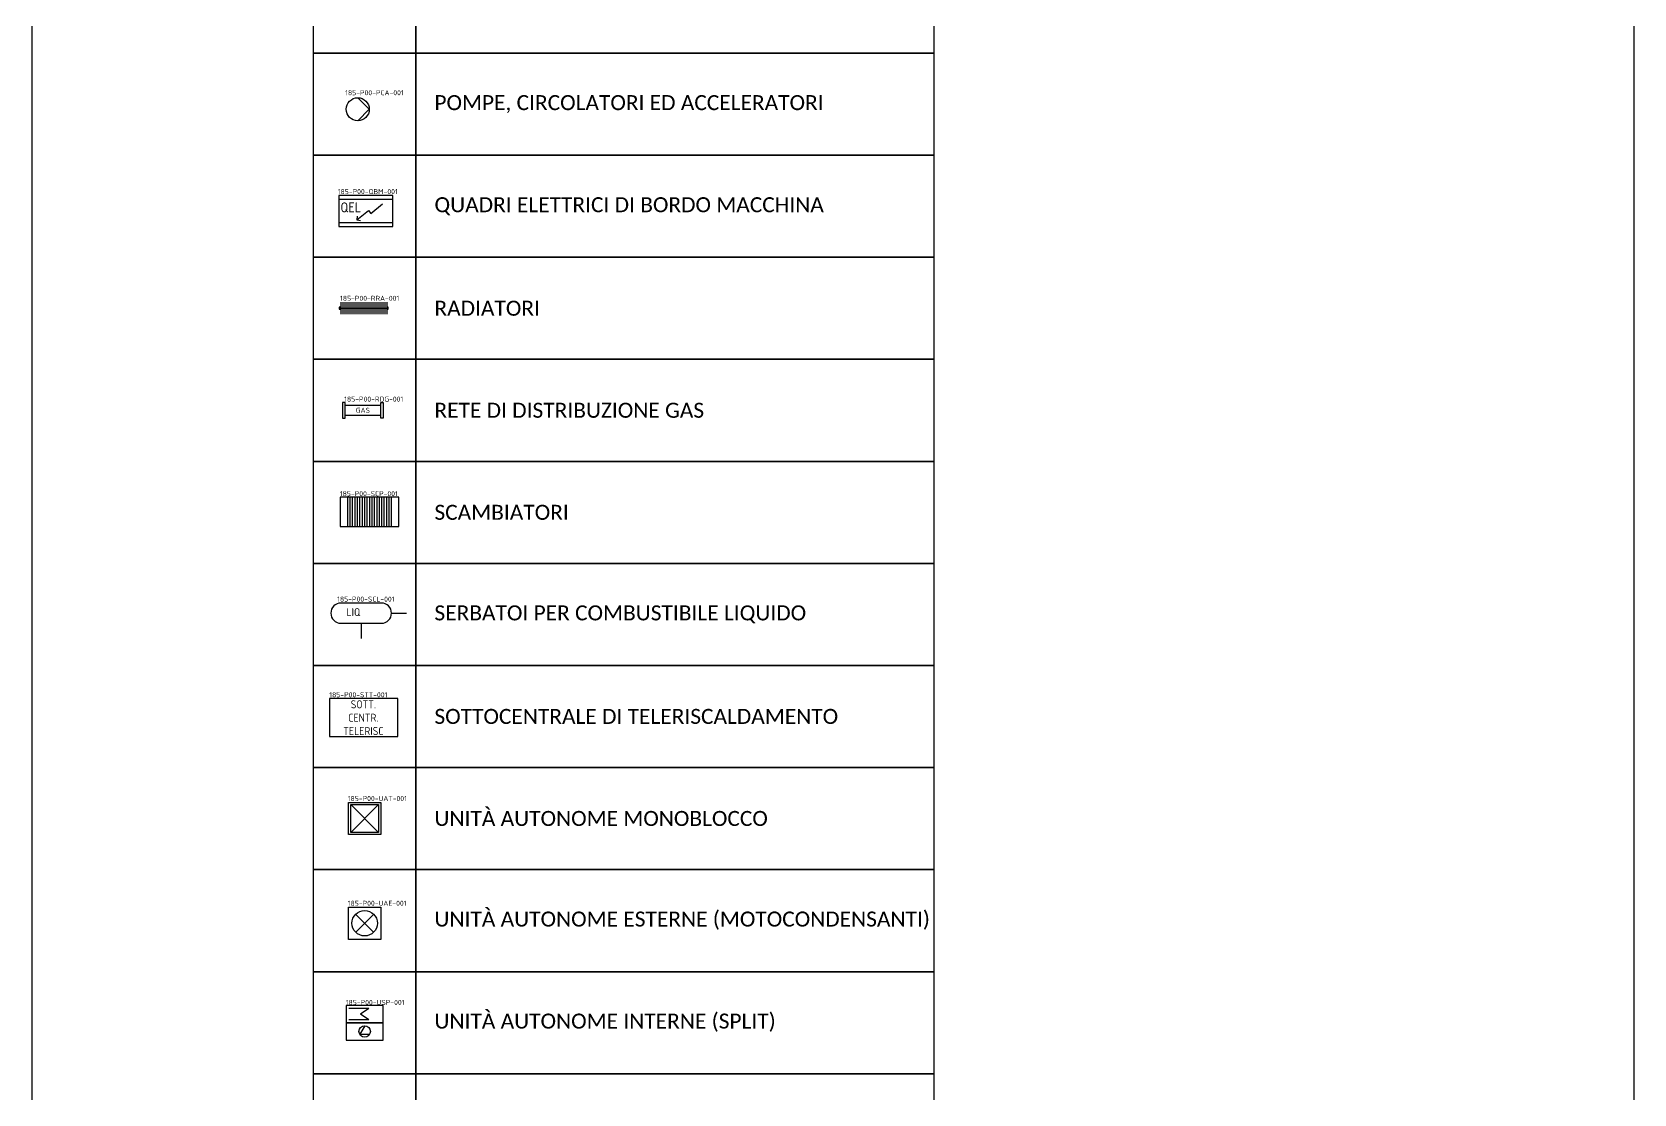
# Model space of a CAD drawing. Header units: millimetres. Extents: x -605.1 to -535.8, y -486.8 to -421.1.
# Drawn here: x -575.77 to -559.75, y -475.86 to -465.24 of the extents above; entities that cross this region are included whole.
import ezdxf

# ---------------------------------------------------------------- set-up
doc = ezdxf.new("R2010")
doc.units = ezdxf.units.MM
for name, color, linetype in [('00_Legenda-Linee', 7, 'Continuous'), ('A-Testo', 7, 'Continuous'), ('I-Impianti Climatizzazione Invernale', 5, 'Continuous'), ('Z-RM', 5, 'Continuous')]:
    doc.layers.add(name, color=color, linetype=linetype)
doc.styles.get("Standard").update_dxf_attribs({"font": 'isocp.shx'})

# ---------------------------------------------------------------- blocks, each defined once
blk = doc.blocks.new('QUADELETTRICO_I')
at = {"color": 0, "linetype": 'ByBlock'}
for p, q in [((-0.27, 0.309), (-0.27, 0)), ((0.27, 0.309), (-0.27, 0.309)), ((0.27, 0.27), (-0.27, 0.27)), ((0.27, 0), (0.27, 0.309)), ((-0.27, 0.039), (0.27, 0.039)), ((-0.27, 0), (0.27, 0))]:
    blk.add_line(p, q, dxfattribs=at)
for points in [[(-0.091, 0.064), (0.026, 0.159), (0.05, 0.13), (0.167, 0.224)], [(-0.087, 0.102), (-0.091, 0.064), (-0.054, 0.06)]]:
    blk.add_lwpolyline(points)
at = {"insert": (-0.253, 0.24), "char_height": 0.1, "attachment_point": 1}
blk.add_mtext_dynamic_manual_height_columns('{\\Fisocp.shx|c228;QEL}', width=0.39664, gutter_width=0.5, heights=[0], dxfattribs=at)
blk.add_attdef('CODICE', (-0.28, 0.323), '', height=0.05)
at = {"flags": 1}
for tag, p in [('CODICE_LOCALE', (-0.274, -0.088)), ('DENOMINAZIONE_APPARATO', (-0.274, -0.172)), ('NOTE', (-0.273, -0.258)), ('FOTO', (-0.266, -0.349)), ('MARCA', (-0.266, -0.428)), ('ALIMENTAZIONE', (-0.282, -0.633)), ('MODELLO', (-0.274, -0.535)), ('GC', (-0.279, -0.828)), ('UTENZA_SERVITA', (-0.277, -0.732)), ('VCT', (-0.279, -0.996)), ('GF', (-0.279, -0.916)), ('VCL', (-0.279, -1.083)), ('VSAN', (-0.279, -1.17)), ('VCC', (-0.279, -1.261)), ('ATTRIBUTO_01', (-0.275, -1.359)), ('ATTRIBUTO_02', (-0.275, -1.445)), ('ATTRIBUTO_03', (-0.275, -1.541)), ('ATTRIBUTO_04', (-0.275, -1.627)), ('ATTRIBUTO_05', (-0.275, -1.716)), ('ATTRIBUTO_06', (-0.275, -1.801)), ('ATTRIBUTO_07', (-0.275, -1.894)), ('ATTRIBUTO_08', (-0.275, -1.979)), ('ATTRIBUTO_09', (-0.275, -2.07)), ('ATTRIBUTO_10', (-0.275, -2.156))]:
    blk.add_attdef(tag, p, '', height=0.05, dxfattribs=at)
blk = doc.blocks.new('POMPE')
at = {"linetype": 'Continuous'}
for q in [(0, 0.23), (0, 0)]:
    blk.add_line((0.115, 0.115), q, dxfattribs=at)
blk.add_circle((0, 0.115), 0.115, dxfattribs=at)
blk.add_attdef('CODICE', (-0.126, 0.255), '', height=0.05)
at = {"flags": 1}
for tag, p in [('CODICE_LOCALE', (-0.147, -0.136)), ('NOTE', (-0.141, -0.37)), ('DENOMINAZIONE_APPARATO', (-0.141, -0.238)), ('FOTO', (-0.142, -0.475)), ('MARCA', (-0.145, -0.574)), ('MODELLO', (-0.141, -0.67)), ('TIPO', (-0.146, -0.775)), ('ANNO_COSTRUZIONE_INSTALLAZIONE', (-0.146, -0.981)), ('STATO_CONSERVAZIONE', (-0.145, -0.867)), ('CODICE_STORICO', (-0.144, -1.107)), ('POTENZA_NOMINALE', (-0.144, -1.188)), ('UTENZA_SERVITA', (-0.14, -1.277)), ('TIPOLOGIA_SING-GEM', (-0.14, -1.453)), ('PORTATA', (-0.14, -1.367)), ('INVERTER', (-0.14, -1.541)), ('PREVALENZA', (-0.14, -1.632)), ('GC', (-0.144, -1.72)), ('GF', (-0.144, -1.807)), ('VCT', (-0.144, -1.887)), ('VCL', (-0.144, -1.974)), ('VSAN', (-0.144, -2.062)), ('ATTRIBUTO_01', (-0.151, -2.251)), ('VCC', (-0.144, -2.152)), ('ATTRIBUTO_02', (-0.151, -2.336)), ('ATTRIBUTO_03', (-0.151, -2.433)), ('ATTRIBUTO_04', (-0.151, -2.518)), ('ATTRIBUTO_05', (-0.151, -2.607)), ('ATTRIBUTO_06', (-0.151, -2.693)), ('ATTRIBUTO_07', (-0.15, -2.785)), ('ATTRIBUTO_08', (-0.15, -2.871)), ('ATTRIBUTO_09', (-0.15, -2.962)), ('ATTRIBUTO_10', (-0.15, -3.047))]:
    blk.add_attdef(tag, p, '', height=0.05, dxfattribs=at)
blk = doc.blocks.new('RADIATORE')
for p, q in [((-0.22, 0.119), (-0.22, 0)), ((-0.22, 0.059), (0.24, 0.059)), ((-0.2, 0.119), (-0.2, 0)), ((-0.18, 0.119), (-0.18, 0)), ((-0.16, 0.119), (-0.16, 0)), ((-0.14, 0.119), (-0.14, 0)), ((-0.12, 0.119), (-0.12, 0)), ((-0.1, 0.119), (-0.1, 0)), ((-0.08, 0.119), (-0.08, 0)), ((-0.06, 0.119), (-0.06, 0)), ((-0.04, 0.119), (-0.04, 0)), ((-0.02, 0.119), (-0.02, 0)), ((0, 0.119), (0, 0)), ((0.02, 0.119), (0.02, 0)), ((0.04, 0.119), (0.04, 0)), ((0.06, 0.119), (0.06, 0)), ((0.08, 0.119), (0.08, 0)), ((0.1, 0.119), (0.1, 0)), ((0.12, 0.119), (0.12, 0)), ((0.14, 0.119), (0.14, 0)), ((0.16, 0.119), (0.16, 0)), ((0.18, 0.119), (0.18, 0)), ((0.2, 0.119), (0.2, 0)), ((0.22, 0.119), (0.22, 0)), ((0.24, 0.119), (0.24, 0))]:
    blk.add_line(p, q)
for points in [[(-0.234, 0.05), (-0.22, 0.05), (-0.22, 0.069), (-0.234, 0.069)], [(0.24, 0.05), (0.254, 0.05), (0.254, 0.069), (0.24, 0.069)]]:
    blk.add_lwpolyline(points, close=True)
blk.add_attdef('CODICE', (-0.226, 0.134), '', height=0.05)
at = {"flags": 1}
for tag, p in [('CODICE_LOCALE', (-0.219, -0.197)), ('DENOMINAZIONE_APPARATO', (-0.214, -0.3)), ('FOTO', (-0.221, -0.482)), ('NOTE', (-0.214, -0.393)), ('STATO_CONSERVAZIONE', (-0.219, -0.578)), ('PRESENZA_VALVOLA_TERMOSTATICA', (-0.211, -0.689)), ('GC', (-0.218, -0.823)), ('VCT', (-0.218, -0.99)), ('GF', (-0.218, -0.91)), ('VCL', (-0.218, -1.077)), ('VSAN', (-0.218, -1.165)), ('VCC', (-0.218, -1.255)), ('ATTRIBUTO_01', (-0.225, -1.354)), ('ATTRIBUTO_02', (-0.225, -1.439)), ('ATTRIBUTO_03', (-0.225, -1.536)), ('ATTRIBUTO_04', (-0.225, -1.621)), ('ATTRIBUTO_05', (-0.225, -1.71)), ('ATTRIBUTO_06', (-0.225, -1.796)), ('ATTRIBUTO_07', (-0.225, -1.888)), ('ATTRIBUTO_08', (-0.225, -1.974)), ('ATTRIBUTO_09', (-0.225, -2.065)), ('ATTRIBUTO_10', (-0.225, -2.15))]:
    blk.add_attdef(tag, p, '', height=0.05, dxfattribs=at)
blk = doc.blocks.new('RETE_DISTRIBUZIONE_GAS')
for p, q in [((-0.178, 0.128), (-0.204, 0.128)), ((-0.204, 0.128), (-0.204, -0.028)), ((-0.178, -0.028), (-0.178, 0.128)), ((-0.178, 0.1), (0.178, 0.1)), ((0.178, 0.128), (0.204, 0.128)), ((0.178, -0.028), (0.178, 0.128)), ((0.204, 0.128), (0.204, -0.028)), ((-0.204, -0.028), (-0.178, -0.028)), ((-0.178, 0), (0.178, 0)), ((0.204, -0.028), (0.178, -0.028))]:
    blk.add_line(p, q)
at = {"insert": (0, 0.05), "char_height": 0.05, "width": 0.35507, "attachment_point": 5}
blk.add_mtext('GAS', dxfattribs=at)
blk.add_attdef('CODICE', (-0.187, 0.136), '', height=0.05)
at = {"flags": 1}
for tag, p in [('CODICE_LOCALE', (-0.191, -0.175)), ('DENOMINAZIONE_APPARATO', (-0.185, -0.277)), ('NOTE', (-0.186, -0.371)), ('STATO_CONSERVAZIONE', (-0.172, -0.456)), ('GC', (-0.187, -0.666)), ('DIMENSIONI', (-0.182, -0.553)), ('VCT', (-0.187, -0.834)), ('GF', (-0.187, -0.754)), ('VCL', (-0.187, -0.921)), ('VSAN', (-0.187, -1.009)), ('VCC', (-0.187, -1.099)), ('ATTRIBUTO_01', (-0.193, -1.198)), ('ATTRIBUTO_02', (-0.193, -1.283)), ('ATTRIBUTO_03', (-0.193, -1.38)), ('ATTRIBUTO_04', (-0.193, -1.465)), ('ATTRIBUTO_05', (-0.193, -1.554)), ('ATTRIBUTO_06', (-0.193, -1.64)), ('ATTRIBUTO_07', (-0.193, -1.732)), ('ATTRIBUTO_08', (-0.193, -1.818)), ('ATTRIBUTO_09', (-0.193, -1.909)), ('ATTRIBUTO_10', (-0.193, -1.994))]:
    blk.add_attdef(tag, p, '', height=0.05, dxfattribs=at)
blk = doc.blocks.new('SCAMBIATORE')
blk.add_lwpolyline([(-0.293, 0), (0.293, 0), (0.293, 0.293), (-0.293, 0.293)], close=True)
for points in [[(-0.219, 0.293), (-0.219, 0)], [(-0.195, 0.293), (-0.195, 0)], [(-0.171, 0.293), (-0.171, 0)], [(-0.146, 0.293), (-0.146, 0)], [(-0.122, 0.293), (-0.122, 0)], [(-0.098, 0.293), (-0.098, 0)], [(-0.073, 0.293), (-0.073, 0)], [(-0.049, 0.293), (-0.049, 0)], [(-0.024, 0.293), (-0.024, 0)], [(0, 0.293), (0, 0)], [(0.024, 0.293), (0.024, 0)], [(0.049, 0.293), (0.049, 0)], [(0.073, 0.293), (0.073, 0)], [(0.098, 0.293), (0.098, 0)], [(0.122, 0.293), (0.122, 0)], [(0.146, 0.293), (0.146, 0)], [(0.171, 0.293), (0.171, 0)], [(0.195, 0.293), (0.195, 0)], [(0.219, 0.293), (0.219, 0)]]:
    blk.add_lwpolyline(points)
blk.add_attdef('CODICE', (-0.295, 0.303), '', height=0.05)
at = {"flags": 1}
for tag, p in [('CODICE_LOCALE', (-0.321, -0.159)), ('DENOMINAZIONE_APPARATO', (-0.316, -0.261)), ('FOTO', (-0.316, -0.498)), ('NOTE', (-0.316, -0.393)), ('MARCA', (-0.32, -0.597)), ('ANNO_COSTRUZIONE_INSTALLAZIONE', (-0.32, -0.788)), ('MODELLO', (-0.316, -0.693)), ('STATO_CONSERVAZIONE', (-0.308, -0.89)), ('CODICE_STORICO', (-0.309, -0.991)), ('MATRICOLA', (-0.309, -1.078)), ('VOLUME', (-0.309, -1.174)), ('TIPOLOGIA', (-0.309, -1.248)), ('GC', (-0.298, -1.331)), ('GF', (-0.298, -1.418)), ('VCT', (-0.298, -1.498)), ('VCL', (-0.298, -1.585)), ('VSAN', (-0.298, -1.673)), ('VCC', (-0.298, -1.763)), ('ATTRIBUTO_01', (-0.305, -1.862)), ('ATTRIBUTO_02', (-0.305, -1.947)), ('ATTRIBUTO_03', (-0.305, -2.044)), ('ATTRIBUTO_04', (-0.305, -2.129)), ('ATTRIBUTO_05', (-0.305, -2.218)), ('ATTRIBUTO_06', (-0.305, -2.304)), ('ATTRIBUTO_07', (-0.305, -2.396)), ('ATTRIBUTO_08', (-0.305, -2.482)), ('ATTRIBUTO_09', (-0.304, -2.573)), ('ATTRIBUTO_10', (-0.304, -2.658))]:
    blk.add_attdef(tag, p, '', height=0.05, dxfattribs=at)
blk = doc.blocks.new('SERB_COMB_LIQ')
for p, q in [((0.202, 0.202), (-0.202, 0.202)), ((-0.202, 0), (0.202, 0)), ((0, 0), (0, -0.151)), ((0.302, 0.101), (0.454, 0.101))]:
    blk.add_line(p, q)
for centre, start, end in [((-0.202, 0.101), 90, 270), ((0.202, 0.101), 270, 90)]:
    blk.add_arc(centre, 0.101, start, end)
at = {"insert": (-0.147, 0.151), "char_height": 0.08, "attachment_point": 1}
blk.add_mtext_dynamic_manual_height_columns('{\\Fisocp.shx|c228;LIQ}', width=0.13071, gutter_width=0.25, heights=[0], dxfattribs=at)
blk.add_attdef('CODICE', (-0.24, 0.216), '', height=0.05)
at = {"flags": 1}
for tag, p in [('CODICE_LOCALE', (-0.225, -0.128)), ('DENOMINAZIONE_APPARATO', (-0.22, -0.23)), ('NOTE', (-0.22, -0.361)), ('FOTO', (-0.22, -0.467)), ('MARCA', (-0.224, -0.566)), ('MODELLO', (-0.22, -0.662)), ('TIPO', (-0.224, -0.766)), ('ANNO_COSTRUZIONE_INSTALLAZIONE', (-0.225, -0.86)), ('STATO_CONSERVAZIONE', (-0.205, -0.971)), ('ALIMENTAZIONE', (-0.201, -1.078)), ('UTENZA_SERVITA', (-0.201, -1.165)), ('DIMENSIONI', (-0.205, -1.251)), ('VOLUME', (-0.205, -1.339)), ('TIPOLOGIA', (-0.205, -1.413)), ('GC', (-0.194, -1.517)), ('GF', (-0.194, -1.605)), ('VCT', (-0.194, -1.685)), ('VCL', (-0.194, -1.772)), ('VSAN', (-0.194, -1.859)), ('VCC', (-0.194, -1.95)), ('ATTRIBUTO_01', (-0.201, -2.048)), ('ATTRIBUTO_02', (-0.201, -2.134)), ('ATTRIBUTO_03', (-0.201, -2.23)), ('ATTRIBUTO_04', (-0.201, -2.316)), ('ATTRIBUTO_05', (-0.2, -2.405)), ('ATTRIBUTO_06', (-0.2, -2.49)), ('ATTRIBUTO_07', (-0.2, -2.583)), ('ATTRIBUTO_08', (-0.2, -2.668)), ('ATTRIBUTO_09', (-0.2, -2.759)), ('ATTRIBUTO_10', (-0.2, -2.845))]:
    blk.add_attdef(tag, p, '', height=0.05, dxfattribs=at)
blk = doc.blocks.new('SOTTOCENTRALE_TELERISC')
blk.add_lwpolyline([(-0.341, 0), (0.341, 0), (0.341, 0.38), (-0.341, 0.38)], close=True)
at = {"insert": (-0.003, 0.189), "char_height": 0.08, "width": 0.4804, "attachment_point": 5}
blk.add_mtext('{\\Fisocp.shx|c228;SOTT. CENTR. TELERISC}', dxfattribs=at)
blk.add_attdef('CODICE', (-0.344, 0.393), '', height=0.05)
at = {"flags": 1}
for tag, p in [('CODICE_LOCALE', (-0.352, -0.145)), ('NOTE', (-0.346, -0.341)), ('DENOMINAZIONE_APPARATO', (-0.346, -0.247)), ('FOTO', (-0.353, -0.43)), ('STATO_CONSERVAZIONE', (-0.351, -0.525)), ('GC', (-0.352, -0.618)), ('VCT', (-0.352, -0.786)), ('GF', (-0.352, -0.706)), ('VCL', (-0.352, -0.873)), ('VSAN', (-0.352, -0.96)), ('ATTRIBUTO_01', (-0.358, -1.149)), ('VCC', (-0.352, -1.051)), ('ATTRIBUTO_02', (-0.358, -1.235)), ('ATTRIBUTO_03', (-0.358, -1.331)), ('ATTRIBUTO_04', (-0.358, -1.417)), ('ATTRIBUTO_05', (-0.358, -1.506)), ('ATTRIBUTO_06', (-0.358, -1.591)), ('ATTRIBUTO_07', (-0.358, -1.684)), ('ATTRIBUTO_08', (-0.358, -1.769)), ('ATTRIBUTO_09', (-0.358, -1.86)), ('ATTRIBUTO_10', (-0.358, -1.946))]:
    blk.add_attdef(tag, p, '', height=0.05, dxfattribs=at)
blk = doc.blocks.new('G$CC0C92528')
for p, q in [((0.022, 0.022), (0.3, 0.3)), ((0.022, 0.3), (0.3, 0.022))]:
    blk.add_line(p, q)
for points in [[(0, 0.322), (0.322, 0.322), (0.322, 0), (0, 0)], [(0.022, 0.3), (0.3, 0.3), (0.3, 0.022), (0.022, 0.022)]]:
    blk.add_lwpolyline(points, close=True)
blk = doc.blocks.new('SPLIT_MONOBLOCCO')
blk.add_blockref('G$CC0C92528', (-0.161, 0))
blk.add_attdef('CODICE', (-0.169, 0.336), '', height=0.05)
at = {"flags": 1}
for tag, p in [('CODICE_LOCALE', (-0.203, -0.167)), ('DENOMINAZIONE_APPARATO', (-0.198, -0.269)), ('NOTE', (-0.198, -0.363)), ('FOTO', (-0.205, -0.451)), ('STATO_CONSERVAZIONE', (-0.203, -0.547)), ('GC', (-0.203, -0.64)), ('VCT', (-0.203, -0.808)), ('GF', (-0.203, -0.728)), ('VCL', (-0.203, -0.895)), ('VSAN', (-0.203, -0.982)), ('VCC', (-0.203, -1.073)), ('ATTRIBUTO_01', (-0.21, -1.171)), ('ATTRIBUTO_02', (-0.21, -1.257)), ('ATTRIBUTO_03', (-0.21, -1.353)), ('ATTRIBUTO_04', (-0.209, -1.439)), ('ATTRIBUTO_05', (-0.209, -1.528)), ('ATTRIBUTO_06', (-0.209, -1.613)), ('ATTRIBUTO_07', (-0.209, -1.706)), ('ATTRIBUTO_08', (-0.209, -1.791)), ('ATTRIBUTO_09', (-0.209, -1.882)), ('ATTRIBUTO_10', (-0.209, -1.968))]:
    blk.add_attdef(tag, p, '', height=0.05, dxfattribs=at)
blk = doc.blocks.new('U_EST')
for p, q in [((-0.089, 0.25), (0.089, 0.072)), ((0.089, 0.25), (-0.089, 0.072))]:
    blk.add_line(p, q)
blk.add_lwpolyline([(-0.161, 0.322), (0.161, 0.322), (0.161, 0), (-0.161, 0)], close=True)
blk.add_circle((0, 0.161), 0.127)
blk.add_attdef('CODICE', (-0.169, 0.336), '', height=0.05)
at = {"flags": 1}
for tag, p in [('CODICE_LOCALE', (-0.197, -0.212)), ('DENOMINAZIONE_APPARATO', (-0.191, -0.314)), ('NOTE', (-0.191, -0.446)), ('MARCA', (-0.195, -0.65)), ('FOTO', (-0.192, -0.551)), ('TIPO', (-0.195, -0.851)), ('MODELLO', (-0.191, -0.746)), ('STATO_CONSERVAZIONE', (-0.195, -0.943)), ('ANNO_COSTRUZIONE_INSTALLAZIONE', (-0.192, -1.05)), ('POTENZIALITA', (-0.186, -1.154)), ('UNITA_MISURA_POTENZA', (-0.185, -1.242)), ('MATRICOLA', (-0.184, -1.332)), ('POTENZA_NOMINALE', (-0.184, -1.418)), ('FLUIDO_REFRIGERANTE', (-0.184, -1.508)), ('QUANTITA_FLUIDO_REFRIGERANTE', (-0.18, -1.589)), ('TIPO_GAS', (-0.179, -1.676)), ('GC', (-0.171, -1.776)), ('VCT', (-0.171, -1.944)), ('GF', (-0.171, -1.864)), ('VCL', (-0.171, -2.031)), ('VSAN', (-0.171, -2.118)), ('VCC', (-0.171, -2.209)), ('ATTRIBUTO_01', (-0.178, -2.307)), ('ATTRIBUTO_02', (-0.178, -2.393)), ('ATTRIBUTO_03', (-0.178, -2.489)), ('ATTRIBUTO_04', (-0.178, -2.575)), ('ATTRIBUTO_05', (-0.177, -2.664)), ('ATTRIBUTO_06', (-0.177, -2.749)), ('ATTRIBUTO_07', (-0.177, -2.842)), ('ATTRIBUTO_08', (-0.177, -2.927)), ('ATTRIBUTO_09', (-0.177, -3.018)), ('ATTRIBUTO_10', (-0.177, -3.104))]:
    blk.add_attdef(tag, p, '', height=0.05, dxfattribs=at)
blk = doc.blocks.new('U_INT')
for p, q in [((0.043, 0.315), (-0.16, 0.315)), ((0.043, 0.201), (-0.16, 0.201)), ((0.043, 0.315), (-0.043, 0.258)), ((0.043, 0.201), (-0.043, 0.258)), ((0, 0.143), (-0.05, 0.057)), ((-0.05, 0.057), (0.05, 0.057))]:
    blk.add_line(p, q)
for points in [[(-0.186, 0.172), (0.186, 0.172), (0.186, 0.344), (-0.186, 0.344)], [(-0.186, 0), (0.186, 0), (0.186, 0.172), (-0.186, 0.172)]]:
    blk.add_lwpolyline(points, close=True)
blk.add_circle((0, 0.086), 0.0573)
blk.add_attdef('CODICE', (-0.189, 0.351), '', height=0.05)
at = {"flags": 1}
for tag, p in [('CODICE_LOCALE', (-0.223, -0.184)), ('DENOMINAZIONE_APPARATO', (-0.218, -0.287)), ('FOTO', (-0.218, -0.523)), ('NOTE', (-0.218, -0.418)), ('MARCA', (-0.222, -0.622)), ('STATO_CONSERVAZIONE', (-0.221, -0.829)), ('MODELLO', (-0.218, -0.718)), ('POTENZIALITA', (-0.222, -0.925)), ('UNITA_MISURA_POTENZA', (-0.222, -1.013)), ('INSTALLAZIONE', (-0.222, -1.093)), ('GC', (-0.219, -1.202)), ('GF', (-0.219, -1.289)), ('VCT', (-0.219, -1.369)), ('VCL', (-0.219, -1.456)), ('VSAN', (-0.219, -1.544)), ('VCC', (-0.219, -1.635)), ('ATTRIBUTO_01', (-0.226, -1.733)), ('ATTRIBUTO_02', (-0.226, -1.819)), ('ATTRIBUTO_03', (-0.226, -1.915)), ('ATTRIBUTO_04', (-0.226, -2)), ('ATTRIBUTO_05', (-0.226, -2.089)), ('ATTRIBUTO_06', (-0.226, -2.175)), ('ATTRIBUTO_07', (-0.226, -2.268)), ('ATTRIBUTO_08', (-0.226, -2.353)), ('ATTRIBUTO_09', (-0.226, -2.444)), ('ATTRIBUTO_10', (-0.226, -2.529))]:
    blk.add_attdef(tag, p, '', height=0.05, dxfattribs=at)

msp = doc.modelspace()

# ---------------------------------------------------------------- linework, layer by layer
at = {"layer": '00_Legenda-Linee'}
for points in [[(-572.954, -464.435), (-571.933, -464.435), (-571.933, -465.455), (-572.954, -465.455)], [(-572.954, -465.455), (-571.933, -465.455), (-571.933, -466.475), (-572.954, -466.475)], [(-572.954, -466.475), (-571.933, -466.475), (-571.933, -467.496), (-572.954, -467.496)], [(-572.954, -467.496), (-571.933, -467.496), (-571.933, -468.516), (-572.954, -468.516)], [(-572.954, -468.516), (-571.933, -468.516), (-571.933, -469.536), (-572.954, -469.536)], [(-572.954, -469.536), (-571.933, -469.536), (-571.933, -470.556), (-572.954, -470.556)], [(-572.954, -470.556), (-571.933, -470.556), (-571.933, -471.576), (-572.954, -471.576)], [(-572.954, -471.576), (-571.933, -471.576), (-571.933, -472.596), (-572.954, -472.596)], [(-572.954, -472.596), (-571.933, -472.596), (-571.933, -473.617), (-572.954, -473.617)], [(-572.954, -473.617), (-571.933, -473.617), (-571.933, -474.637), (-572.954, -474.637)], [(-572.954, -474.637), (-571.933, -474.637), (-571.933, -475.657), (-572.954, -475.657)], [(-572.954, -475.657), (-571.933, -475.657), (-571.933, -476.677), (-572.954, -476.677)]]:
    msp.add_lwpolyline(points, close=True, dxfattribs=at)
at = {"layer": '00_Legenda-Linee', "ltscale": 50}
for points in [[(-571.933, -464.435), (-566.754, -464.435), (-566.754, -465.455), (-571.933, -465.455)], [(-571.933, -465.455), (-566.754, -465.455), (-566.754, -466.475), (-571.933, -466.475)], [(-571.933, -466.475), (-566.754, -466.475), (-566.754, -467.496), (-571.933, -467.496)], [(-571.933, -467.496), (-566.754, -467.496), (-566.754, -468.516), (-571.933, -468.516)], [(-571.933, -468.516), (-566.754, -468.516), (-566.754, -469.536), (-571.933, -469.536)], [(-571.933, -469.536), (-566.754, -469.536), (-566.754, -470.556), (-571.933, -470.556)], [(-571.933, -470.556), (-566.754, -470.556), (-566.754, -471.576), (-571.933, -471.576)], [(-571.933, -471.576), (-566.754, -471.576), (-566.754, -472.596), (-571.933, -472.596)], [(-571.933, -472.596), (-566.754, -472.596), (-566.754, -473.617), (-571.933, -473.617)], [(-571.933, -473.617), (-566.754, -473.617), (-566.754, -474.637), (-571.933, -474.637)], [(-571.933, -474.637), (-566.754, -474.637), (-566.754, -475.657), (-571.933, -475.657)], [(-571.933, -475.657), (-566.754, -475.657), (-566.754, -476.677), (-571.933, -476.677)]]:
    msp.add_lwpolyline(points, close=True, dxfattribs=at)
at = {"layer": 'Z-RM'}
msp.add_lwpolyline([(-575.769, -434.424), (-559.753, -434.424), (-559.753, -486.822), (-575.769, -486.822)], close=True, dxfattribs=at)

# ---------------------------------------------------------------- block references
at = {"layer": 'I-Impianti Climatizzazione Invernale'}
for name, p, values in [('POMPE', (-572.512, -466.131), {'CODICE': '185-P00-PCA-001'}), ('QUADELETTRICO_I', (-572.432, -467.187), {'CODICE': '185-P00-QBM-001'}), ('RADIATORE', (-572.463, -468.065), {'CODICE': '185-P00-RRA-001'}), ('RETE_DISTRIBUZIONE_GAS', (-572.461, -469.075), {'CODICE': '185-P00-RDG-001'}), ('SCAMBIATORE', (-572.396, -470.187), {'CODICE': '185-P00-SCP-001'}), ('SERB_COMB_LIQ', (-572.478, -471.154), {'CODICE': '185-P00-SCL-001'}), ('SOTTOCENTRALE_TELERISC', (-572.453, -472.287), {'CODICE': '185-P00-STT-001'}), ('SPLIT_MONOBLOCCO', (-572.443, -473.267), {'CODICE': '185-P00-UAT-001'}), ('U_EST', (-572.443, -474.314), {'CODICE': '185-P00-UAE-001'}), ('U_INT', (-572.443, -475.32), {'CODICE': '185-P00-USP-001'})]:
    msp.add_blockref(name, p, dxfattribs=at).add_auto_attribs(values)

# ---------------------------------------------------------------- texts
at = {"layer": 'A-Testo', "char_height": 0.15, "width": 5.17894, "attachment_point": 4}
for s, insert in [('\\pxi0,l1.25;{\\fCalibri|b0|i0|c1|p0;POMPE, CIRCOLATORI ED ACCELERATORI}', (-571.933, -465.965)), ('\\pxi0,l1.25;{\\fCalibri|b0|i0|c1|p0;QUADRI ELETTRICI DI BORDO MACCHINA}', (-571.933, -466.986)), ('\\pxi0,l1.25;{\\fCalibri|b0|i0|c1|p0;RADIATORI}', (-571.933, -468.006)), ('\\pxi0,l1.25;{\\fCalibri|b0|i0|c1|p0;RETE DI DISTRIBUZIONE GAS}', (-571.933, -469.026)), ('\\pxi0,l1.25;{\\fCalibri|b0|i0|c1|p0;SCAMBIATORI}', (-571.933, -470.046)), ('\\pxi0,l1.25;{\\fCalibri|b0|i0|c1|p0;SERBATOI PER COMBUSTIBILE LIQUIDO}', (-571.933, -471.066)), ('\\pxi0,l1.25;{\\fCalibri|b0|i0|c1|p0;SOTTOCENTRALE DI TELERISCALDAMENTO}', (-571.933, -472.086)), ('\\pxi0,l1.25;{\\fCalibri|b0|i0|c1|p0;UNITÀ AUTONOME MONOBLOCCO}', (-571.933, -473.106)), ('\\pxi0,l1.25;{\\fCalibri|b0|i0|c1|p0;UNITÀ AUTONOME ESTERNE (MOTOCONDENSANTI)}', (-571.933, -474.127)), ('\\pxi0,l1.25;{\\fCalibri|b0|i0|c1|p0;UNITÀ AUTONOME INTERNE (SPLIT)}', (-571.933, -475.147))]:
    msp.add_mtext(s, dxfattribs=dict(at, insert=insert))

doc.saveas('drawing.dxf')
